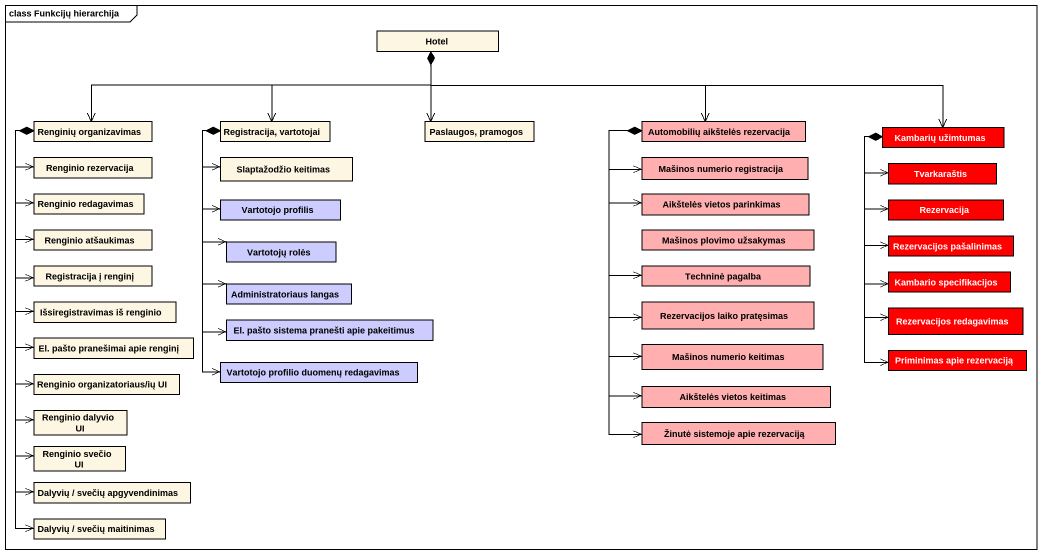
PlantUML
@startuml
mainframe class Funkcijų hierarchija
hide circle
hide empty members
class Hotel
class "Renginių organizavimas" as Renginių_organizavimas
class "Registracija, vartotojai" as Registracija_vartotojai
class "Paslaugos, pramogos" as Paslaugos_pramogos
class "Automobilių aikštelės rezervacija" as Automobilių_aikštelės #FFAFAF
class "Kambarių užimtumas" as Kambarių_užimtumas #FF0000
class "Renginio rezervacija" as Renginio_rezervacija
class "Slaptažodžio keitimas" as Slaptažodžio_keitimas
class "Mašinos numerio registracija" as Mašinos_numerio_registracija #FFAFAF
class Tvarkaraštis #FF0000
class "Renginio redagavimas" as Renginio_redagavimas
class "Vartotojo profilis" as Vartotojo_profilis #CCCCFF
class "Aikštelės vietos parinkimas" as Aikštelės_vietos_parinkimas #FFAFAF
class Rezervacija #FF0000
class "Renginio atšaukimas" as Renginio_atšaukimas
class "Vartotojų rolės" as Vartotojų_rolės #CCCCFF
class "Mašinos plovimo užsakymas" as Mašinos_plovimo_užsakymas #FFAFAF
class "Rezervacijos pašalinimas" as Rezervacijos_pašalinimas #FF0000
class "Registracija į renginį" as Registracija_į_renginį
class "Administratoriaus langas" as Administratoriaus_langas #CCCCFF
class "Techninė pagalba" as Techninė_pagalba #FFAFAF
class "Kambario specifikacijos" as Kambario_specifikacijos #FF0000
class "Išsiregistravimas iš renginio" as Išsiregistravimas_iš
class "El. pašto sistema pranešti apie pakeitimus" as El_pašto_sistema_pranešti #CCCCFF
class "Rezervacijos laiko pratęsimas" as Rezervacijos_laiko #FFAFAF
class "Rezervacijos redagavimas" as Rezervacijos_redagavimas #FF0000
class "El. pašto pranešimai apie renginį" as El_pašto_pranešimai_apie
class "Vartotojo profilio duomenų redagavimas" as Vartotojo_profilio_duomenų #CCCCFF
class "Mašinos numerio keitimas" as Mašinos_numerio_keitimas #FFAFAF
class "Priminimas apie rezervaciją" as Priminimas_apie_rezervaciją #FF0000
class "Renginio organizatoriaus/ių UI" as Renginio_organizatoriaus_ių
class "Aikštelės vietos keitimas" as Aikštelės_vietos_keitimas #FFAFAF
class "Renginio dalyvio UI" as Renginio_dalyvio_UI
class "Žinutė sistemoje apie rezervaciją" as Žinutė_sistemoje_apie #FFAFAF
class "Renginio svečio UI" as Renginio_svečio_UI
class "Dalyvių / svečių apgyvendinimas" as Dalyvių_svečių
class "Dalyvių / svečių maitinimas" as Dalyvių_svečių_maitinimas
Hotel *-left-> Renginių_organizavimas
Hotel *-left-> Registracija_vartotojai
Hotel *--> Paslaugos_pramogos
Hotel *-right-> Automobilių_aikštelės
Hotel *-right-> Kambarių_užimtumas
Renginių_organizavimas *--> Renginio_rezervacija
Renginių_organizavimas *--> Renginio_redagavimas
Renginių_organizavimas *--> Renginio_atšaukimas
Renginių_organizavimas *--> Registracija_į_renginį
Renginių_organizavimas *--> Išsiregistravimas_iš
Renginių_organizavimas *--> El_pašto_pranešimai_apie
Renginių_organizavimas *--> Renginio_organizatoriaus_ių
Renginių_organizavimas *--> Renginio_dalyvio_UI
Renginių_organizavimas *--> Renginio_svečio_UI
Renginių_organizavimas *--> Dalyvių_svečių
Renginių_organizavimas *--> Dalyvių_svečių_maitinimas
Registracija_vartotojai *--> Slaptažodžio_keitimas
Registracija_vartotojai *--> Vartotojo_profilis
Registracija_vartotojai *--> Vartotojų_rolės
Registracija_vartotojai *--> Administratoriaus_langas
Registracija_vartotojai *--> El_pašto_sistema_pranešti
Registracija_vartotojai *--> Vartotojo_profilio_duomenų
Automobilių_aikštelės *--> Mašinos_numerio_registracija
Automobilių_aikštelės *--> Aikštelės_vietos_parinkimas
Automobilių_aikštelės *--> Techninė_pagalba
Automobilių_aikštelės *--> Rezervacijos_laiko
Automobilių_aikštelės *--> Mašinos_numerio_keitimas
Automobilių_aikštelės *--> Aikštelės_vietos_keitimas
Automobilių_aikštelės *--> Žinutė_sistemoje_apie
Kambarių_užimtumas *--> Tvarkaraštis
Kambarių_užimtumas *--> Rezervacija
Kambarių_užimtumas *--> Rezervacijos_pašalinimas
Kambarių_užimtumas *--> Kambario_specifikacijos
Kambarių_užimtumas *--> Rezervacijos_redagavimas
Kambarių_užimtumas *--> Priminimas_apie_rezervaciją
@enduml
